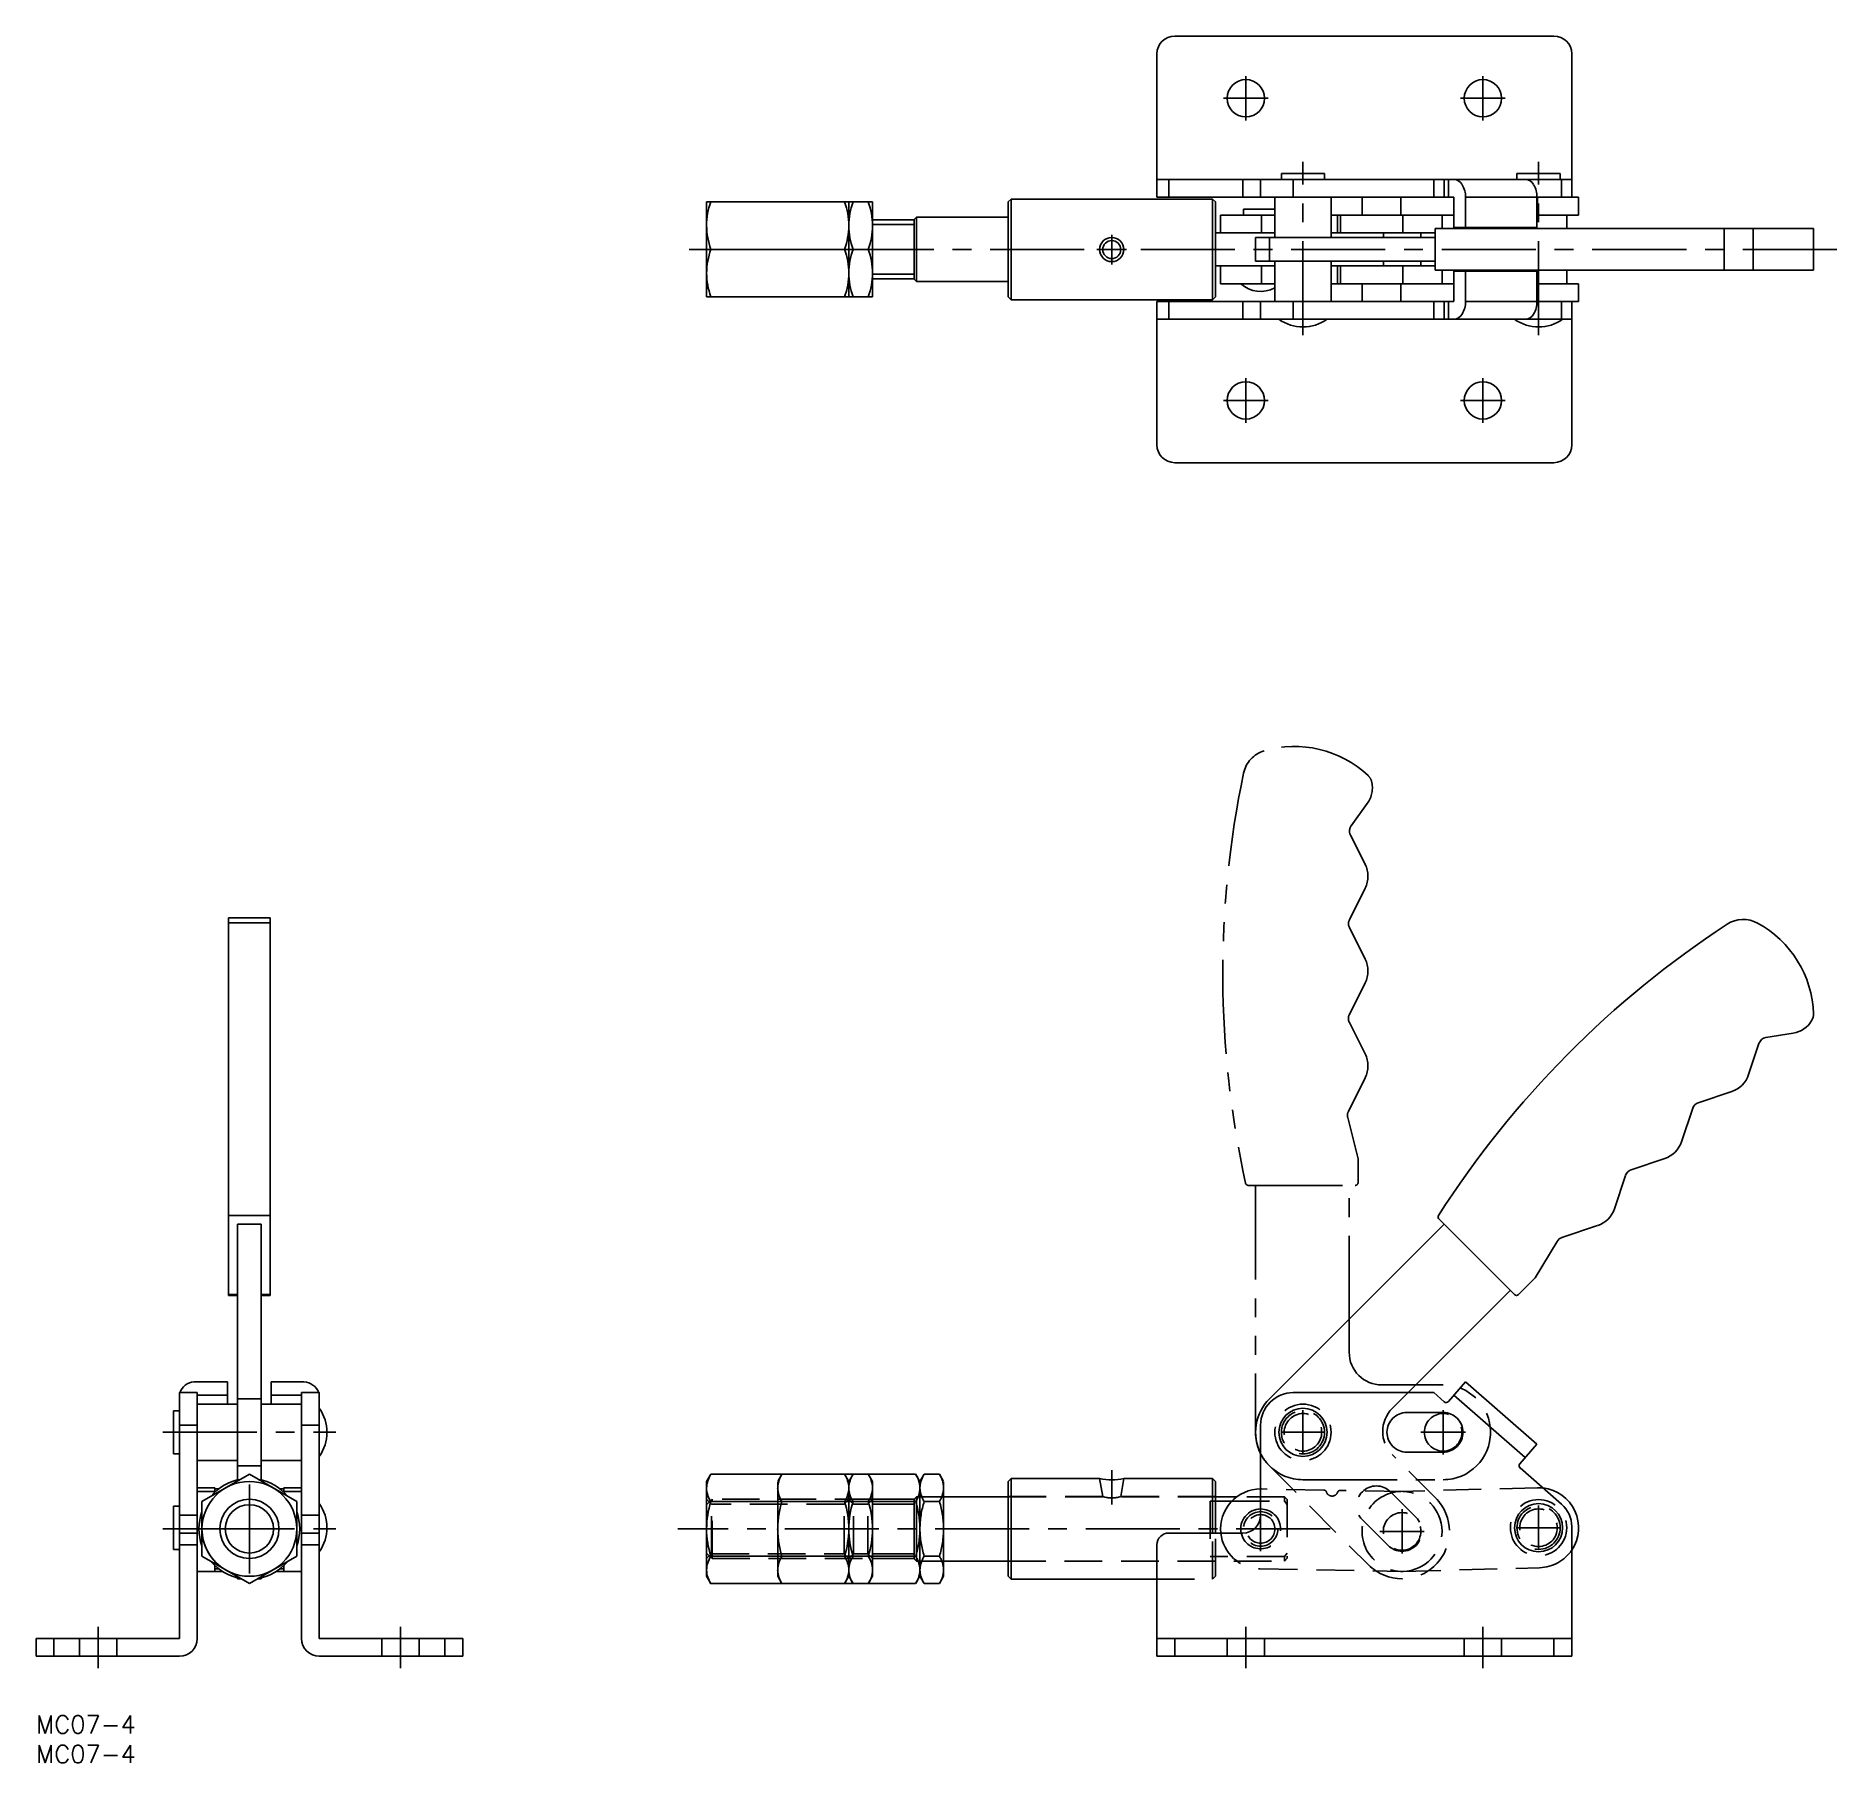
# Model space of a CAD drawing. Extents: x 0 to 304, y -8 to 283.
import ezdxf

# ---------------------------------------------------------------- set-up
doc = ezdxf.new("R2010")
doc.units = 0
doc.header["$LTSCALE"] = 0.5
for name, pattern in [('CENTER', [50.8, 31.75, -6.35, 6.35, -6.35]), ('DASHED', [19.05, 12.7, -6.35]), ('PHANTOM', [63.5, 31.75, -6.35, 6.35, -6.35, 6.35, -6.35])]:
    doc.linetypes.add(name, pattern=pattern)
for name, color, linetype in [('MSM_CENTER', 1, 'CENTER'), ('MSM_CONTINUOUS', 7, 'CONTINUOUS'), ('MSM_DASHED', 4, 'DASHED'), ('MSM_IMAGINARY', 6, 'PHANTOM'), ('MSM_NARROW', 5, 'CONTINUOUS'), ('MSM_PART_NUMBER', 7, 'CONTINUOUS')]:
    doc.layers.add(name, color=color, linetype=linetype)
doc.styles.get("Standard").update_dxf_attribs({"font": 'txt.shx', "height": 3, "bigfont": 'bigfont.shx'})

msp = doc.modelspace()

# ---------------------------------------------------------------- linework, layer by layer
at = {"layer": 'MSM_CENTER'}
for p, q in [((204.16, 269.19), (204.16, 276.69)), ((244.16, 269.19), (244.16, 276.69)), ((200.41, 272.94), (207.91, 272.94)), ((240.41, 272.94), (247.91, 272.94)), ((213.8, 232.96), (213.8, 262.24)), ((253.56, 232.96), (253.56, 262.24)), ((181.53, 244.91), (181.53, 249.91)), ((110.22, 247.44), (304.08, 247.44)), ((179.03, 247.41), (184.03, 247.41)), ((204.16, 218.19), (204.16, 225.69)), ((244.16, 218.19), (244.16, 225.69)), ((200.41, 221.94), (207.91, 221.94)), ((240.41, 221.94), (247.91, 221.94)), ((213.8, 44.05), (213.8, 51.55)), ((21.4, 47.8), (50.6, 47.8)), ((210.05, 47.8), (217.55, 47.8)), ((181.53, 41.4), (181.53, 35.6)), ((36, 24), (36, 39)), ((206.66, 27.75), (206.66, 35.25)), ((230.52, 27.33), (230.52, 34.83)), ((253.56, 27.95), (253.56, 35.45)), ((21.4, 31.5), (50.6, 31.5)), ((28.5, 31.5), (43.5, 31.5)), ((218.41, 31.5), (108.32, 31.5)), ((202.91, 31.5), (210.41, 31.5)), ((226.77, 31.08), (234.27, 31.08)), ((249.81, 31.7), (257.31, 31.7)), ((10.5, 8), (10.5, 15)), ((61.5, 8), (61.5, 15)), ((204.16, 8), (204.16, 15)), ((244.16, 8), (244.16, 15))]:
    msp.add_line(p, q, dxfattribs=at)
at = {"layer": 'MSM_CONTINUOUS'}
for p, q in [((256.16, 283.44), (192.16, 283.44)), ((189.16, 256.24), (189.16, 280.44)), ((259.16, 256.24), (259.16, 280.44)), ((189.16, 259.24), (259.16, 259.24)), ((191.16, 256.24), (191.16, 259.24)), ((203.66, 256.24), (203.66, 259.24)), ((206.66, 256.24), (206.66, 259.24)), ((210.15, 260.24), (210.15, 259.24)), ((217.45, 260.24), (210.15, 260.24)), ((212.16, 256.24), (212.16, 259.24)), ((217.45, 259.24), (217.45, 260.24)), ((235.86, 256.24), (235.86, 259.24)), ((237.63, 256.24), (237.63, 259.24)), ((238.34, 256.24), (238.34, 259.24)), ((249.91, 260.24), (249.91, 259.24)), ((257.21, 260.24), (249.91, 260.24)), ((257.21, 259.24), (257.21, 260.24)), ((257.45, 256.24), (257.45, 259.24)), ((141.16, 255.44), (113.16, 255.44)), ((113.16, 239.44), (113.16, 255.44)), ((137.16, 239.44), (137.16, 255.44)), ((141.16, 239.44), (141.16, 255.44)), ((164.56, 255.94), (164.06, 255.44)), ((164.06, 239.44), (164.06, 255.44)), ((198.56, 255.94), (164.56, 255.94)), ((164.56, 238.94), (164.56, 255.94)), ((239.26, 256.24), (189.16, 256.24)), ((199.06, 255.44), (198.56, 255.94)), ((198.56, 238.94), (198.56, 255.94)), ((199.06, 239.44), (199.06, 255.44)), ((209.05, 256.24), (209.05, 249.44)), ((218.55, 249.44), (218.55, 256.24)), ((223.77, 256.24), (223.77, 253.24)), ((230.34, 256.24), (230.34, 253.24)), ((239.26, 251.14), (239.26, 256.24)), ((241.23, 256.24), (241.23, 251.14)), ((241.23, 256.24), (260.31, 256.24)), ((253.29, 251.14), (253.29, 256.24)), ((253.38, 256.24), (253.38, 253.24)), ((260.31, 253.24), (260.31, 256.24)), ((148.16, 252.44), (141.16, 252.44)), ((148.56, 252.88), (148.16, 252.48)), ((148.16, 242.4), (148.16, 252.48)), ((164.06, 252.88), (148.56, 252.88)), ((148.56, 242), (148.56, 252.88)), ((199.91, 253.24), (199.91, 250.24)), ((209.05, 253.24), (199.91, 253.24)), ((203.74, 254.24), (203.74, 253.24)), ((203.74, 254.24), (209.05, 254.24)), ((206.78, 253.24), (206.78, 250.24)), ((239.26, 253.24), (218.55, 253.24)), ((219.65, 253.24), (219.65, 250.24)), ((220.12, 253.24), (220.12, 250.24)), ((230.64, 253.24), (230.64, 250.24)), ((237.27, 250.94), (237.27, 253.24)), ((260.31, 253.24), (253.29, 253.24)), ((258.31, 250.94), (258.31, 253.24)), ((209.05, 250.24), (199.06, 250.24)), ((205.8, 249.44), (205.8, 245.44)), ((236.11, 249.44), (205.8, 249.44)), ((208.14, 245.44), (208.14, 249.44)), ((236.11, 250.24), (218.55, 250.24)), ((227.37, 250.24), (227.37, 249.44)), ((233.67, 249.44), (233.67, 250.24)), ((299.96, 250.94), (236.11, 250.94)), ((236.11, 243.94), (236.11, 250.94)), ((253.29, 251.14), (239.26, 251.14)), ((248.81, 251.14), (248.81, 250.94)), ((284.86, 243.94), (284.86, 250.94)), ((289.8, 243.94), (289.8, 250.94)), ((299.96, 243.94), (299.96, 250.94)), ((299.96, 243.94), (299.96, 250.94)), ((299.96, 250.94), (299.96, 250.94)), ((136.44, 247.44), (113.87, 247.44)), ((140.44, 247.44), (137.87, 247.44)), ((209.05, 244.64), (199.06, 244.64)), ((199.91, 244.64), (199.91, 241.64)), ((236.11, 245.44), (205.8, 245.44)), ((206.78, 241.64), (206.78, 244.64)), ((209.05, 245.44), (209.05, 238.64)), ((218.55, 238.64), (218.55, 245.44)), ((236.11, 244.64), (218.55, 244.64)), ((219.65, 241.64), (219.65, 244.64)), ((220.12, 241.64), (220.12, 244.64)), ((227.37, 245.44), (227.37, 244.64)), ((230.64, 241.64), (230.64, 244.64)), ((233.67, 244.64), (233.67, 245.44)), ((299.96, 243.94), (236.11, 243.94)), ((237.27, 241.64), (237.27, 243.94)), ((239.26, 238.64), (239.26, 243.74)), ((239.26, 243.74), (241.23, 243.74)), ((241.23, 243.74), (241.23, 238.64)), ((253.29, 243.74), (241.23, 243.74)), ((248.81, 243.94), (248.81, 243.74)), ((253.29, 238.64), (253.29, 243.74)), ((258.31, 241.64), (258.31, 243.94)), ((299.96, 243.94), (299.96, 243.94)), ((141.16, 242.44), (148.16, 242.44)), ((148.16, 242.4), (148.56, 242)), ((148.56, 242), (164.06, 242)), ((209.05, 241.64), (199.91, 241.64)), ((239.26, 241.64), (218.55, 241.64)), ((223.77, 241.64), (223.77, 238.64)), ((230.34, 238.64), (230.34, 241.64)), ((253.38, 241.64), (253.29, 241.64)), ((253.38, 238.64), (253.38, 241.64)), ((260.31, 241.64), (253.38, 241.64)), ((260.31, 238.64), (260.31, 241.64)), ((113.16, 239.44), (141.16, 239.44)), ((164.06, 239.44), (164.56, 238.94)), ((164.56, 238.94), (198.56, 238.94)), ((189.16, 238.64), (239.26, 238.64)), ((189.16, 238.64), (189.16, 214.44)), ((191.16, 235.64), (191.16, 238.64)), ((198.56, 238.94), (199.06, 239.44)), ((203.66, 235.64), (203.66, 238.64)), ((206.66, 235.64), (206.66, 238.64)), ((212.16, 238.64), (212.16, 235.64)), ((235.86, 235.64), (235.86, 238.64)), ((237.63, 235.64), (237.63, 238.64)), ((238.34, 235.64), (238.34, 238.64)), ((241.23, 238.64), (253.29, 238.64)), ((253.29, 238.64), (254.3, 238.64)), ((260.31, 238.64), (254.3, 238.64)), ((257.45, 235.64), (257.45, 238.64)), ((259.16, 238.64), (259.16, 214.44)), ((259.16, 235.64), (189.16, 235.64)), ((256.16, 211.44), (192.16, 211.44)), ((39.5, 134.62), (32.5, 134.62)), ((32.5, 134.62), (32.5, 70.89)), ((39.5, 133.81), (32.5, 133.81)), ((39.5, 134.62), (39.5, 70.89)), ((289.01, 108.18), (290.74, 113.41)), ((291.93, 114.42), (296.51, 115.16)), ((280.51, 103.43), (286.17, 105.32)), ((277.69, 96.85), (279.57, 102.48)), ((269.2, 92.12), (274.84, 94)), ((266.38, 85.54), (268.24, 91.17)), ((39.5, 84.41), (32.5, 84.41)), ((38, 82.92), (34, 82.92)), ((34, 82.92), (34, 39.76)), ((38, 82.92), (38, 39.76)), ((237.6, 82.92), (208.14, 53.46)), ((236.76, 83.76), (249.48, 71.04)), ((257.51, 80.68), (263.53, 82.69)), ((253, 73.85), (256.7, 80.03)), ((250.19, 71.04), (253, 73.85)), ((34, 71.04), (32.5, 71.04)), ((32.5, 70.89), (34, 70.89)), ((39.5, 71.04), (38, 71.04)), ((38, 70.89), (39.5, 70.89)), ((231.53, 54.5), (248.78, 71.75)), ((26.64, 56.31), (32.3, 56.31)), ((32.3, 56.31), (32.3, 54.05)), ((39.7, 56.31), (45.21, 56.31)), ((39.7, 54.05), (39.7, 56.31)), ((241.23, 56.31), (238.34, 53)), ((241.23, 56.31), (253.29, 45.8)), ((27.2, 54.5), (24.2, 54.5)), ((24.2, 49), (24.2, 54.5)), ((27.2, 54.5), (27.2, 49)), ((32.3, 54.05), (27.2, 54.05)), ((34, 52.55), (27.2, 52.55)), ((32.3, 52.55), (32.3, 54.05)), ((38, 53.46), (34, 53.46)), ((44.8, 52.55), (38, 52.55)), ((44.8, 54.05), (39.7, 54.05)), ((39.7, 52.55), (39.7, 54.05)), ((44.8, 54.5), (47.8, 54.5)), ((44.8, 49), (44.8, 54.5)), ((47.8, 54.5), (47.8, 49)), ((235.86, 54.5), (212.16, 54.5)), ((237.63, 52.95), (235.86, 54.5)), ((239.26, 54.05), (251.32, 43.54)), ((24.2, 51.45), (23.2, 51.45)), ((23.2, 51.45), (23.2, 44.15)), ((27.2, 49), (24.2, 49)), ((24.2, 33.8), (24.2, 49)), ((27.2, 49), (27.2, 33.8)), ((47.8, 49), (44.8, 49)), ((44.8, 33.8), (44.8, 49)), ((47.8, 49), (47.8, 33.8)), ((206.66, 49), (206.66, 33.8)), ((253.29, 45.8), (250.4, 42.48)), ((23.2, 44.15), (24.2, 44.15)), ((27.2, 43.05), (34, 43.05)), ((38, 43.05), (44.8, 43.05)), ((36, 40.74), (28, 36.12)), ((38, 42.14), (34, 42.14)), ((44, 36.12), (36, 40.74)), ((113.87, 40.74), (113.16, 39.5)), ((136.44, 40.74), (113.87, 40.74)), ((137.16, 39.5), (136.44, 40.74)), ((137.87, 40.74), (137.16, 39.5)), ((140.44, 40.74), (137.87, 40.74)), ((141.16, 39.5), (140.44, 40.74)), ((164.56, 40), (164.06, 39.5)), ((179.49, 40), (164.56, 40)), ((164.56, 23), (164.56, 40)), ((198.56, 40), (183.57, 40)), ((199.06, 39.5), (198.56, 40)), ((198.56, 30.8), (198.56, 40)), ((257.45, 35.67), (250.44, 41.78)), ((30.2, 38.45), (27.2, 38.45)), ((27.2, 38.45), (30.2, 38.45)), ((27.2, 37.82), (30.2, 37.82)), ((30.2, 38.45), (30.2, 38.45)), ((30.2, 38.45), (30.2, 37.71)), ((30.83, 38.25), (30.2, 38.25)), ((32, 38.43), (31.72, 38.26)), ((40, 38.43), (39.72, 38.59)), ((41.8, 38.25), (41.17, 38.25)), ((44.8, 38.45), (41.8, 38.45)), ((44.8, 38.45), (41.8, 38.45)), ((41.8, 38.45), (41.8, 38.45)), ((41.8, 38.45), (41.8, 37.71)), ((44.8, 37.82), (41.8, 37.82)), ((113.16, 23.5), (113.16, 39.5)), ((137.16, 23.5), (137.16, 39.5)), ((141.16, 23.5), (141.16, 39.5)), ((148.16, 36.5), (141.16, 36.5)), ((148.56, 36.94), (148.16, 36.54)), ((148.16, 26.46), (148.16, 36.5)), ((164.06, 36.94), (148.56, 36.94)), ((148.56, 26.06), (148.56, 36.94)), ((164.06, 23.5), (164.06, 39.5)), ((199.06, 30.8), (199.06, 39.5)), ((202.66, 36.94), (199.06, 36.94)), ((24.2, 35.35), (23.2, 35.35)), ((23.2, 35.35), (23.2, 28.05)), ((27.2, 33.8), (24.2, 33.8)), ((24.2, 30.8), (24.2, 33.8)), ((27.2, 33.8), (27.2, 30.8)), ((28, 36.12), (28, 26.88)), ((44, 26.88), (44, 36.12)), ((47.8, 33.8), (44.8, 33.8)), ((44.8, 30.8), (44.8, 33.8)), ((47.8, 33.8), (47.8, 30.8)), ((136.44, 36.12), (113.87, 36.12)), ((140.44, 36.12), (137.87, 36.12)), ((199.06, 36.16), (201.78, 36.16)), ((24.2, 28.8), (24.2, 30.8)), ((27.2, 30.8), (24.2, 30.8)), ((27.2, 30.8), (27.2, 28.8)), ((47.8, 30.8), (44.8, 30.8)), ((44.8, 28.8), (44.8, 30.8)), ((47.8, 30.8), (47.8, 28.8)), ((203.66, 30.8), (191.16, 30.8)), ((259.16, 31.9), (259.16, 10)), ((23.2, 28.05), (24.2, 28.05)), ((27.2, 28.8), (24.2, 28.8)), ((24.2, 13), (24.2, 28.8)), ((27.2, 28.8), (27.2, 13)), ((44.8, 28.8), (47.8, 28.8)), ((44.8, 13), (44.8, 28.8)), ((47.8, 28.8), (47.8, 13)), ((189.16, 28.8), (189.16, 10)), ((27.2, 24.33), (31.44, 24.33)), ((28, 26.88), (36, 22.26)), ((30.2, 25.29), (30.2, 24.33)), ((30.2, 24.75), (30.83, 24.75)), ((30.2, 24.33), (30.2, 24.33)), ((32, 24.57), (32.28, 24.41)), ((36, 22.26), (44, 26.88)), ((40, 24.57), (40.28, 24.74)), ((40.56, 24.33), (44.8, 24.33)), ((41.8, 24.75), (41.17, 24.75)), ((41.8, 25.29), (41.8, 24.33)), ((41.8, 24.33), (41.8, 24.33)), ((136.44, 26.88), (113.87, 26.88)), ((140.44, 26.88), (137.87, 26.88)), ((141.16, 26.5), (148.16, 26.5)), ((148.16, 26.46), (148.56, 26.06)), ((148.56, 26.06), (164.06, 26.06)), ((34, 23.24), (34, 23.08)), ((34, 23.08), (34.59, 23.08)), ((37.41, 23.08), (38, 23.08)), ((38, 23.24), (38, 23.08)), ((113.16, 23.5), (113.87, 22.26)), ((136.44, 22.26), (113.87, 22.26)), ((136.44, 22.26), (137.16, 23.5)), ((137.16, 23.5), (137.87, 22.26)), ((140.44, 22.26), (137.87, 22.26)), ((140.44, 22.26), (141.16, 23.5)), ((164.06, 23.5), (164.56, 23)), ((164.56, 23), (189.16, 23)), ((0, 13), (0, 10)), ((0, 13), (24.2, 13)), ((3, 13), (3, 10)), ((47.8, 13), (72, 13)), ((69, 13), (69, 10)), ((72, 13), (72, 10)), ((189.16, 13), (259.16, 13)), ((192.16, 13), (192.16, 10)), ((256.16, 13), (256.16, 10)), ((24.2, 10), (0, 10)), ((72, 10), (47.8, 10)), ((189.16, 10), (259.16, 10))]:
    msp.add_line(p, q, dxfattribs=at)
for centre, radius in [((204.16, 272.94), 3.15), ((244.16, 272.94), 3.15), ((181.53, 247.41), 2.04), ((181.53, 247.41), 1.52), ((204.16, 221.94), 3.15), ((244.16, 221.94), 3.15), ((213.8, 47.8), 4.06), ((36, 31.5), 8), ((36, 31.5), 5), ((36, 31.5), 4.08), ((253.56, 31.7), 4.06)]:
    msp.add_circle(centre, radius, dxfattribs=at)
for centre, radius, start, end in [((192.16, 280.44), 3, 90, 180), ((256.16, 280.44), 3, 360, 90), ((239.15, 257.53), 1.72, 29.153, 86.4168), ((251.21, 257.53), 1.72, 29.153, 86.4168), ((125.28, 251.34), 12.13, 160.2272, 179.5167), ((124.91, 251.32), 12.25, 0.5811, 19.6751), ((149.59, 251.29), 12.43, 160.4633, 179.2805), ((128.6, 251.26), 12.56, 0.8174, 19.4387), ((237.31, 256.31), 3.92, 358.9659, 31.4981), ((249.37, 256.31), 3.92, 358.9659, 31.4981), ((125.56, 251.59), 12.4, 180.7001, 199.556), ((124.65, 251.61), 12.51, 340.5263, 359.2175), ((149.59, 251.6), 12.43, 180.7195, 199.5367), ((128.65, 251.61), 12.51, 340.5263, 359.2175), ((125.7, 243.27), 12.54, 160.5485, 179.1954), ((124.76, 243.29), 12.4, 0.7001, 19.556), ((149.59, 243.29), 12.43, 160.4633, 179.2805), ((128.76, 243.29), 12.4, 0.7001, 19.556), ((125.41, 243.57), 12.25, 180.5811, 199.6751), ((125.03, 243.54), 12.13, 340.2272, 359.5167), ((149.56, 243.59), 12.4, 180.7001, 199.556), ((128.65, 243.61), 12.51, 340.5263, 359.2175), ((206.66, 245.34), 5, 227.7314, 298.5549), ((237.31, 238.57), 3.92, 328.5019, 1.0341), ((249.37, 238.57), 3.92, 328.5019, 1.0341), ((213.8, 241.34), 7, 234.5168, 305.4832), ((239.15, 237.36), 1.72, 273.5832, 330.847), ((253.56, 241.34), 7, 234.5168, 305.4832), ((251.21, 237.36), 1.72, 273.5832, 330.847), ((192.16, 214.44), 3, 180, 270), ((256.16, 214.44), 3, 270, 0), ((288.11, 129.36), 5, 61.3704, 123.1371), ((375.3, -4.2), 164.5, 123.1371, 147.4167), ((281.8, 117.8), 18.17, 1.9237, 61.3704), ((295.8, 119.6), 4.5, 279.1255, 329.8091), ((297.96, 118.34), 2, 329.8091, 1.9237), ((292.17, 112.94), 1.5, 99.1255, 161.6751), ((284.74, 109.59), 4.5, 288.4847, 341.6751), ((280.99, 102.01), 1.5, 108.4847, 161.5759), ((273.42, 98.27), 4.5, 288.3934, 341.5759), ((269.67, 90.7), 1.5, 108.3934, 161.6675), ((262.11, 86.96), 4.5, 288.4531, 341.6675), ((237.11, 84.12), 0.5, 147.4167, 225), ((257.99, 79.26), 1.5, 108.4531, 149.0964), ((249.84, 71.39), 0.5, 225, 315), ((26.92, 53.48), 2.85, 95.6162, 158.9683), ((45, 53.36), 2.97, 22.7016, 86.0538), ((42.1, 47.8), 7, 0, 35.4832), ((213.8, 47.8), 8, 135, 206.8109), ((212.16, 49), 5.5, 90, 180), ((237.96, 53.33), 0.5, 228.9, 318.9), ((42.1, 47.8), 7, 324.5168, 0), ((36, 31.5), 8.5, 100.2501, 139.7499), ((36, 31.5), 8.5, 40.2501, 79.7499), ((117.78, 38.26), 4.62, 147.6517, 177.964), ((132.61, 38.29), 4.55, 1.7808, 32.6034), ((141.72, 38.28), 4.56, 147.444, 178.1718), ((136.61, 38.29), 4.55, 1.7808, 32.6034), ((181.53, 48.47), 8.71, 256.4695, 283.5305), ((250.77, 42.15), 0.5, 138.9, 228.9), ((117.62, 38.54), 4.47, 181.4868, 212.8974), ((132.76, 38.52), 4.4, 326.8586, 358.7572), ((141.7, 38.57), 4.55, 181.7808, 212.6034), ((136.55, 38.59), 4.61, 327.5978, 358.018), ((206.66, 31.5), 6.75, 90, 185.9525), ((253.56, 31.7), 6.75, 326.0607, 83.6562), ((36, 31.5), 8.5, 160.2501, 199.7499), ((36, 31.5), 8.5, 340.2501, 19.7499), ((42.1, 31.7), 7, 324.5168, 35.4832), ((129.44, 31.35), 16.28, 162.9554, 179.4566), ((120.73, 31.32), 16.43, 0.6176, 16.9703), ((153.21, 31.38), 16.05, 162.8336, 179.5784), ((124.7, 31.32), 16.46, 0.6306, 16.9574), ((206.66, 31.5), 3.36, 90, 192.0137), ((203.66, 33.8), 3, 270, 0), ((254.16, 31.9), 5, 0, 48.9), ((36, 31.5), 8, 180, 240), ((129.96, 31.73), 16.81, 180.8011, 196.7868), ((120.36, 31.73), 16.8, 343.2099, 359.2021), ((153.95, 31.73), 16.79, 180.7957, 196.7922), ((124.4, 31.73), 16.76, 343.1904, 359.2217), ((191.16, 28.8), 2, 90, 180), ((36, 31.5), 8.5, 220.2501, 259.7499), ((36, 31.5), 8.5, 280.2501, 319.7499), ((117.76, 24.41), 4.61, 147.5978, 178.018), ((117.7, 24.71), 4.55, 181.7808, 212.6034), ((132.52, 24.4), 4.64, 2.0911, 32.2932), ((132.67, 24.7), 4.49, 327.1951, 358.4207), ((141.76, 24.41), 4.61, 147.5978, 178.018), ((141.56, 24.67), 4.4, 181.2428, 213.1414), ((136.69, 24.46), 4.47, 1.4868, 32.8974), ((136.76, 24.67), 4.4, 326.8586, 358.7572), ((24.2, 13), 3, 270, 360), ((47.8, 13), 3, 180, 270)]:
    msp.add_arc(centre, radius, start, end, dxfattribs=at)
at = {"layer": 'MSM_DASHED'}
for p, q in [((47.74, 54.5), (47.74, 54.5)), ((228.86, 51.83), (231.53, 54.5)), ((236.18, 36.73), (228.86, 44.05)), ((179.49, 40), (180.01, 36.95)), ((183.57, 40), (183.06, 36.95)), ((208.14, 42.14), (224.86, 25.42)), ((113.97, 35.69), (113.16, 36.5)), ((114.08, 36.5), (113.16, 35.58)), ((114.08, 26.5), (114.08, 36.5)), ((141.16, 36.5), (114.08, 36.5)), ((137.16, 36.5), (136.35, 35.69)), ((137.97, 35.69), (137.16, 36.5)), ((141.16, 36.5), (140.35, 35.69)), ((180.01, 36.95), (164.06, 36.95)), ((199.06, 36.94), (164.06, 36.94)), ((199.06, 36.95), (183.06, 36.95)), ((210.66, 36.94), (202.66, 36.94)), ((206.78, 38.25), (206.66, 38.25)), ((217.3, 38.06), (206.78, 38.25)), ((210.66, 36.16), (210.66, 36.94)), ((211.16, 36.44), (210.66, 36.94)), ((230.64, 37.83), (220.12, 38.01)), ((232.89, 33.45), (228.56, 37.77)), ((253.38, 38.45), (230.34, 37.82)), ((254.3, 38.41), (253.38, 38.45)), ((113.97, 27.31), (113.97, 35.69)), ((136.35, 35.69), (113.97, 35.69)), ((136.35, 27.31), (136.35, 35.69)), ((137.97, 27.31), (137.97, 35.69)), ((140.35, 35.69), (137.97, 35.69)), ((140.35, 27.31), (140.35, 35.69)), ((198.16, 36.16), (199.06, 36.16)), ((198.16, 36.16), (198.16, 26.84)), ((201.78, 36.16), (210.66, 36.16)), ((210.66, 36.16), (210.94, 35.83)), ((210.94, 35.83), (211.16, 35.57)), ((211.16, 36.44), (211.16, 26.56)), ((198.56, 23), (198.56, 30.8)), ((199.06, 23.5), (199.06, 30.8)), ((223.83, 33.04), (228.15, 28.71)), ((113.16, 27.42), (114.08, 26.5)), ((211.16, 27.43), (210.66, 26.84)), ((113.16, 26.5), (113.97, 27.31)), ((113.97, 27.31), (136.35, 27.31)), ((114.08, 26.5), (141.16, 26.5)), ((136.35, 27.31), (137.16, 26.5)), ((137.16, 26.5), (137.97, 27.31)), ((137.97, 27.31), (140.35, 27.31)), ((140.35, 27.31), (141.16, 26.5)), ((164.06, 26.06), (210.66, 26.06)), ((164.06, 26.05), (199.06, 26.05)), ((210.66, 26.84), (198.16, 26.84)), ((206.54, 24.75), (230.4, 24.33)), ((210.66, 26.06), (210.66, 26.84)), ((210.66, 26.06), (211.16, 26.56)), ((230.7, 24.33), (253.74, 24.95)), ((189.16, 23), (198.56, 23)), ((198.56, 23), (199.06, 23.5)), ((7.35, 13), (7.35, 10)), ((13.65, 10), (13.65, 13)), ((58.35, 13), (58.35, 10)), ((64.65, 10), (64.65, 13)), ((192.16, 13), (192.16, 10)), ((201.01, 13), (201.01, 10)), ((207.31, 10), (207.31, 13)), ((241.01, 13), (241.01, 10)), ((247.31, 10), (247.31, 13)), ((256.16, 13), (256.16, 10))]:
    msp.add_line(p, q, dxfattribs=at)
for centre, radius in [((213.8, 47.8), 4.75), ((213.8, 47.8), 3.65), ((213.8, 47.8), 3.17), ((206.66, 31.5), 2.91), ((206.66, 31.5), 2.41), ((230.52, 31.08), 3.17), ((253.56, 31.7), 4.75), ((253.56, 31.7), 3.65), ((253.56, 31.7), 3.17)]:
    msp.add_circle(centre, radius, dxfattribs=at)
for centre, radius, start, end in [((232.75, 47.94), 5.5, 135, 225), ((213.8, 47.8), 8, 206.8109, 225), ((181.53, 42.49), 5.75, 254.6139, 285.3861), ((217.29, 37.56), 0.5, 18.4555, 88.9843), ((218.71, 38.04), 1, 198.4555, 339.5131), ((220.11, 37.51), 0.5, 88.9843, 159.5131), ((226.19, 35.4), 3.35, 45, 225), ((230.52, 31.08), 6.75, 91.5493, 271.5493), ((230.52, 31.08), 8, 225, 45), ((230.52, 31.08), 6.75, 271.5493, 88.9843), ((206.66, 31.5), 3.36, 192.0137, 90), ((206.66, 31.5), 6.75, 185.9525, 268.9843), ((230.52, 31.08), 3.35, 225, 45), ((253.56, 31.7), 6.75, 271.5493, 326.0607)]:
    msp.add_arc(centre, radius, start, end, dxfattribs=at)
at = {"layer": 'MSM_IMAGINARY'}
for p, q in [((221.94, 150.16), (224.66, 153.92)), ((224.29, 143.67), (221.81, 148.6)), ((221.63, 134.31), (224.3, 139.65)), ((224.29, 127.66), (221.64, 132.97)), ((221.63, 118.31), (224.29, 123.63)), ((224.29, 111.67), (221.63, 116.97)), ((221.46, 101.96), (224.29, 107.64)), ((223.1, 93.94), (221.35, 100.93)), ((223.1, 89.97), (223.1, 93.94)), ((204.6, 89.46), (222.6, 89.46)), ((205.8, 89.46), (205.8, 47.8)), ((221.6, 65.08), (221.6, 89.46)), ((221.6, 61.3), (221.6, 65.08)), ((237.45, 55.8), (227.1, 55.8)), ((237.45, 51.15), (231.33, 51.15)), ((237.45, 44.05), (237.45, 51.55)), ((233.7, 47.8), (241.2, 47.8)), ((231.33, 44.45), (237.45, 44.45)), ((125.87, 40.74), (125.16, 39.5)), ((148.44, 40.74), (125.87, 40.74)), ((149.16, 39.5), (148.44, 40.74)), ((149.87, 40.74), (149.16, 39.5)), ((152.44, 40.74), (149.87, 40.74)), ((153.16, 39.5), (152.44, 40.74)), ((213.8, 39.8), (237.45, 39.8)), ((125.16, 23.5), (125.16, 39.5)), ((149.16, 23.5), (149.16, 39.5)), ((153.16, 23.5), (153.16, 39.5)), ((148.44, 36.12), (125.87, 36.12)), ((152.44, 36.12), (149.87, 36.12)), ((148.44, 26.88), (125.87, 26.88)), ((152.44, 26.88), (149.87, 26.88)), ((125.16, 23.5), (125.87, 22.26)), ((148.44, 22.26), (125.87, 22.26)), ((148.44, 22.26), (149.16, 23.5)), ((149.16, 23.5), (149.87, 22.26)), ((152.44, 22.26), (149.87, 22.26)), ((152.44, 22.26), (153.16, 23.5))]:
    msp.add_line(p, q, dxfattribs=at)
msp.add_circle((237.45, 47.8), 3.17, dxfattribs=at)
for centre, radius, start, end in [((208.67, 158.02), 5, 106.3704, 168.1371), ((212.38, 145.38), 18.17, 46.9237, 106.3704), ((364.77, 125.23), 164.5, 168.1371, 192.4167), ((223.43, 157.19), 2, 14.8091, 46.9237), ((221.01, 156.55), 4.5, 324.1255, 14.8091), ((223.15, 149.28), 1.5, 144.1255, 206.6751), ((220.27, 141.65), 4.5, 333.4847, 26.6751), ((222.98, 133.64), 1.5, 153.4847, 206.5759), ((220.27, 125.65), 4.5, 333.3934, 26.5759), ((222.97, 117.64), 1.5, 153.3934, 206.6675), ((220.27, 109.65), 4.5, 333.4531, 26.6675), ((222.8, 101.29), 1.5, 153.4531, 194.0964), ((204.6, 89.97), 0.5, 192.4167, 270), ((222.6, 89.97), 0.5, 270, 0), ((227.1, 61.3), 5.5, 180, 270), ((237.45, 47.8), 8, 270, 90), ((231.33, 47.8), 3.35, 90, 270), ((237.45, 47.8), 3.35, 270, 90), ((213.8, 47.8), 8, 180, 270), ((129.78, 38.26), 4.62, 147.6517, 177.964), ((144.61, 38.29), 4.55, 1.7808, 32.6034), ((153.72, 38.28), 4.56, 147.444, 178.1718), ((148.61, 38.29), 4.55, 1.7808, 32.6034), ((129.62, 38.54), 4.47, 181.4868, 212.8974), ((144.76, 38.52), 4.4, 326.8586, 358.7572), ((153.7, 38.57), 4.55, 181.7808, 212.6034), ((148.55, 38.59), 4.61, 327.5978, 358.018), ((141.44, 31.35), 16.28, 162.9554, 179.4566), ((132.73, 31.32), 16.43, 0.6176, 16.9703), ((165.21, 31.38), 16.05, 162.8336, 179.5784), ((136.7, 31.32), 16.46, 0.6306, 16.9574), ((141.96, 31.73), 16.81, 180.8011, 196.7868), ((132.36, 31.73), 16.8, 343.2099, 359.2021), ((165.95, 31.73), 16.79, 180.7957, 196.7922), ((136.4, 31.73), 16.76, 343.1904, 359.2217), ((129.76, 24.41), 4.61, 147.5978, 178.018), ((129.7, 24.71), 4.55, 181.7808, 212.6034), ((144.52, 24.4), 4.64, 2.0911, 32.2932), ((144.67, 24.7), 4.49, 327.1951, 358.4207), ((153.76, 24.41), 4.61, 147.5978, 178.018), ((153.56, 24.67), 4.4, 181.2428, 213.1414), ((148.69, 24.46), 4.47, 1.4868, 32.8974), ((148.76, 24.67), 4.4, 326.8586, 358.7572)]:
    msp.add_arc(centre, radius, start, end, dxfattribs=at)
at = {"layer": 'MSM_NARROW'}
for p, q in [((141.16, 251.63), (148.16, 251.63)), ((141.16, 243.25), (148.16, 243.25)), ((140.35, 35.69), (140.35, 35.69)), ((141.16, 35.69), (148.16, 35.69)), ((141.16, 27.31), (148.16, 27.31))]:
    msp.add_line(p, q, dxfattribs=at)

# ---------------------------------------------------------------- texts
at = {"layer": 'MSM_PART_NUMBER'}
for p in [(0, -3), (0, -8)]:
    msp.add_text('MC07-4', height=3, dxfattribs=at).set_placement(p)

doc.saveas('drawing.dxf')
